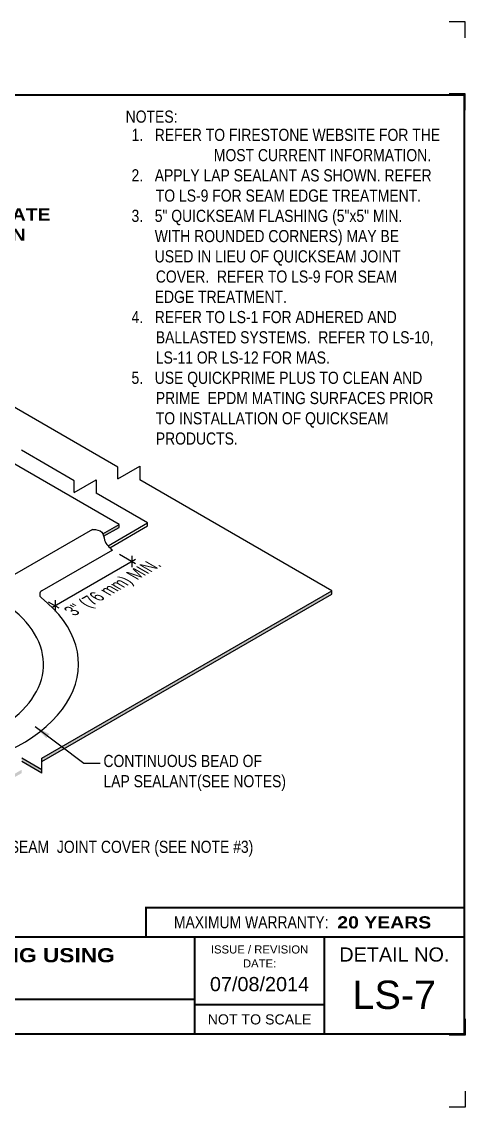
# Model space of a CAD drawing. Header units: inches. Extents: x 165.4 to 185.5, y 113.7 to 130.5.
# Drawn here: x 178.63 to 185.48, y 113.75 to 130.51 of the extents above; entities that cross this region are included whole.
import ezdxf
from ezdxf.enums import TextEntityAlignment as Align

# ---------------------------------------------------------------- set-up
doc = ezdxf.new("R2010")
doc.units = ezdxf.units.IN
doc.header["$MEASUREMENT"] = 0
doc.layers.get('0').update_dxf_attribs({"linetype": 'CONTINUOUS'})
doc.layers.get('DEFPOINTS').update_dxf_attribs({"linetype": 'CONTINUOUS'})
for name, color, linetype in [('FSBP-ANNO-NOTE', 7, 'CONTINUOUS'), ('FSBP-MEMBRANE', 7, 'CONTINUOUS'), ('FSBP-SEALANTS', 1, 'CONTINUOUS'), ('FSBP-TTLB', 7, 'CONTINUOUS'), ('FSBP-TTLB-BORDER', 7, 'CONTINUOUS'), ('FSBP-TTLB-TEXT', 7, 'CONTINUOUS')]:
    doc.layers.add(name, color=color, linetype=linetype)
doc.styles.add('FSBP_ARIAL', font='arial.ttf')
doc.styles.add('FSBP_ARIAL_BOLD', font='')
doc.styles.add('FSBP_ARIAL_NAR', font='ARIALN.TTF')
doc.styles.get('FSBP_ARIAL_BOLD').set_extended_font_data('Arial Black')
doc.dimstyles.new('FSBP-LEADER', dxfattribs={"dimtxt": 0.1875, "dimasz": 0.25, "dimexe": 0.0625, "dimexo": 0.125, "dimgap": 0.125, "dimtad": 0, "dimtih": 1, "dimtoh": 1, "dimdec": 4, "dimzin": 0, "dimdsep": 46, "dimlunit": 4, "dimtxsty": 'FSBP_ARIAL_NAR', "dimcen": 0.09375, "dimclrd": 256, "dimclre": 256, "dimclrt": 256, "dimadec": 0, "dimazin": 0, "dimtfac": 1, "dimtdec": 4, "dimtofl": 0, "dimtmove": 0, "dimatfit": 3, "dimfxl": 1, "dimtolj": 1, "dimtzin": 0, "dimlwd": -1, "dimlwe": -1, "dimarcsym": 0})

# ---------------------------------------------------------------- blocks, each defined once
blk = doc.blocks.new('TTLB-EPDM_2')
at = {"layer": 'DEFPOINTS', "linetype": 'Continuous', "ltscale": 1.75}
for points in [[(20.016, 13.881), (20.016, 14.131), (19.766, 14.131)], [(20.016, -2.381), (20.016, -2.631), (19.766, -2.631)]]:
    blk.add_lwpolyline(points, dxfattribs=at)
at = {"layer": 'DEFPOINTS', "color": 1}
for points in [[(20.016, 12.766), (20.016, 13.016), (19.766, 13.016)], [(20.016, -1.266), (20.016, -1.516), (19.766, -1.516)]]:
    blk.add_lwpolyline(points, dxfattribs=at)
at = {"layer": 'FSBP-TTLB', "const_width": 0.0312}
blk.add_lwpolyline([(15.09, 0), (20, 0), (20, 0.451), (15.09, 0.451)], close=True, dxfattribs=at)
for points in [[(0, 0), (0, -1.5), (20, -1.5), (20, 0), (0, 0)], [(15.84, 0), (15.84, -0.964)], [(17.841, 0), (17.841, -1.5)], [(20, 0), (20, -1.5)], [(4.825, -0.964), (15.84, -0.964)], [(15.84, -0.964), (15.84, -1.5)], [(15.84, -1.049), (17.841, -1.049)]]:
    blk.add_lwpolyline(points, dxfattribs=at)
at = {"layer": 'FSBP-TTLB-BORDER', "const_width": 0.0312}
blk.add_lwpolyline([(20, 0), (20, 13), (0, 13), (0, 0)], dxfattribs=at)
at = {"layer": 'FSBP-TTLB-TEXT', "style": 'FSBP_ARIAL_NAR'}
blk.add_text('MAXIMUM WARRANTY:', height=0.1875, dxfattribs=at).set_placement((17.905, 0.226), align=Align.MIDDLE_RIGHT)
at = {"layer": 'FSBP-TTLB-TEXT', "style": 'FSBP_ARIAL'}
for s, height, p in [('ISSUE / REVISION', 0.125, (16.841, -0.194)), ('DETAIL NO.', 0.2188, (18.921, -0.272)), ('DATE:', 0.125, (16.841, -0.41)), ('NOT TO SCALE', 0.15625, (16.841, -1.274))]:
    blk.add_text(s, height=height, dxfattribs=at).set_placement(p, align=Align.MIDDLE_CENTER)
at = {"layer": 'FSBP-TTLB-TEXT'}
for tag, height, style, p in [('MAXIMUM_WARRANTY', 0.188, 'FSBP_ARIAL_BOLD', (18.04, 0.224)), ('ACCPT_SYSTEMS', 0.219, 'FSBP_ARIAL', (12.494, -1.232))]:
    blk.add_attdef(tag, text='', height=height, dxfattribs=dict(at, style=style)).set_placement(p, align=Align.MIDDLE_LEFT)
for tag, height, style, p in [('DETAIL_DESCP_LINE_1', 0.219, 'FSBP_ARIAL_BOLD', (10.331, -0.283)), ('DETAIL_DESCP_LINE_2', 0.219, 'FSBP_ARIAL_BOLD', (10.331, -0.681)), ('ISSUE_REV_DATE', 0.219, 'FSBP_ARIAL', (16.841, -0.728)), ('DETAIL_NUMBER', 0.438, 'FSBP_ARIAL', (18.919, -0.893))]:
    blk.add_attdef(tag, text='', height=height, dxfattribs=dict(at, style=style)).set_placement(p, align=Align.MIDDLE_CENTER)

msp = doc.modelspace()

# ---------------------------------------------------------------- hatches: boundary and pattern name
at = {"layer": 'FSBP-MEMBRANE'}
h = msp.add_hatch(color=256, dxfattribs=at)
edge = h.paths.add_edge_path()
edge.add_line((180.135, 122.701), (180.135, 122.746))
edge.add_line((180.135, 122.746), (179.886, 122.602))
edge.add_spline(control_points=[(179.886, 122.602), (179.891, 122.59), (179.895, 122.577), (179.898, 122.564)], knot_values=[0.182762, 0.182762, 0.182762, 0.182762, 0.222487, 0.222487, 0.222487, 0.222487], degree=3, periodic=0)
edge.add_line((179.898, 122.564), (180.135, 122.701))
h = msp.add_hatch(color=256, dxfattribs=at)
h.paths.add_polyline_path([(183.42, 121.671), (183.42, 121.723), (178.942, 119.137), (178.942, 119.085)])
h.paths.add_polyline_path([(178.942, 118.907), (178.942, 118.959), (178.634, 119.137), (178.634, 119.085)])
h.paths.add_polyline_path([(178.634, 118.907), (178.634, 118.959), (174.441, 116.538), (174.441, 116.486)])

# ---------------------------------------------------------------- linework, layer by layer
at = {"layer": 'FSBP-ANNO-NOTE'}
for p, q in [((180.392, 122.203), (179.1, 121.458)), ((180.141, 122.286), (180.392, 122.141)), ((180.338, 122.084), (180.338, 122.261)), ((179.043, 121.553), (179.209, 121.458)), ((179.155, 121.4), (179.155, 121.577))]:
    msp.add_line(p, q, dxfattribs=at)
at = {"layer": 'FSBP-MEMBRANE'}
for p, q in [((180.116, 123.631), (177.15, 125.343)), ((180.135, 122.746), (177.886, 124.044)), ((179.445, 123.422), (178.629, 123.894)), ((180.116, 123.448), (180.454, 123.644)), ((180.116, 123.448), (180.116, 123.631)), ((180.454, 123.644), (180.454, 123.435)), ((179.445, 123.24), (179.784, 123.435)), ((179.445, 123.24), (179.445, 123.422)), ((179.784, 123.435), (179.784, 123.227)), ((183.42, 121.723), (180.454, 123.435)), ((180.577, 122.769), (179.784, 123.227)), ((179.886, 122.602), (180.135, 122.746)), ((179.898, 122.564), (180.135, 122.701)), ((179.966, 122.416), (180.577, 122.769)), ((179.993, 122.386), (180.577, 122.724)), ((180.135, 122.701), (180.135, 122.746)), ((180.577, 122.724), (180.577, 122.769)), ((178.942, 119.137), (183.42, 121.723)), ((183.42, 121.671), (183.42, 121.723)), ((178.942, 119.085), (183.42, 121.671)), ((178.942, 118.959), (178.634, 119.137)), ((178.942, 118.907), (178.634, 119.085)), ((178.942, 118.907), (178.942, 119.137))]:
    msp.add_line(p, q, dxfattribs=at)
at = {"layer": 'FSBP-SEALANTS'}
for p, q in [((179.728, 122.67), (178.523, 121.974)), ((180.033, 122.349), (178.942, 121.719))]:
    msp.add_line(p, q, dxfattribs=at)
msp.add_arc((178.973, 121.665), 0.0625, 120, 231.4356, dxfattribs=at)
for major_axis, start_param, end_param in [((-2.494, 0), 1.959619, 7.650963), ((-3.035, 0), 1.930038, 3.768348)]:
    msp.add_ellipse((176.476, 120.588), major_axis=major_axis, ratio=0.57735, start_param=start_param, end_param=end_param, dxfattribs=at)
msp.add_spline([(179.728, 122.67), (179.871, 122.628), (179.913, 122.504), (180.033, 122.349)], degree=3, dxfattribs=at)

# ---------------------------------------------------------------- block references
at = {"ltscale": 1.75}
ref = msp.add_blockref('TTLB-EPDM_2', (165.463, 116.378), dxfattribs=at)
ref.add_attrib('DETAIL_DESCP_LINE_1', 'LAP SPLICE AT CURB OR WALL FLASHING USING', dxfattribs={"layer": 'FSBP-TTLB-TEXT', "height": 0.21875, "style": 'FSBP_ARIAL_BOLD'}).set_placement((175.794, 116.095), align=Align.MIDDLE_CENTER)
ref.add_attrib('ISSUE_REV_DATE', '07/08/2014', dxfattribs={"layer": 'FSBP-TTLB-TEXT', "height": 0.2188, "style": 'FSBP_ARIAL'}).set_placement((182.303, 115.649), align=Align.MIDDLE_CENTER)
ref.add_attrib('DETAIL_NUMBER', 'LS-7', dxfattribs={"layer": 'FSBP-TTLB-TEXT', "height": 0.4375, "style": 'FSBP_ARIAL'}).set_placement((184.382, 115.484), align=Align.MIDDLE_CENTER)
ref.add_attrib('MAXIMUM_WARRANTY', '20 YEARS', dxfattribs={"layer": 'FSBP-TTLB-TEXT', "height": 0.1875, "style": 'FSBP_ARIAL_BOLD'}).set_placement((183.503, 116.602), align=Align.MIDDLE_LEFT)

# ---------------------------------------------------------------- texts
at = {"layer": 'FSBP-ANNO-NOTE', "style": 'FSBP_ARIAL_NAR'}
for s, p in [('NOTES:', (180.238, 129.043)), ('QUICKSEAM  JOINT COVER (SEE NOTE #3)', (177.768, 117.769))]:
    msp.add_text(s, height=0.1875, dxfattribs=at).set_placement(p, align=Align.MIDDLE_LEFT)
at = {"layer": 'FSBP-ANNO-NOTE', "style": 'FSBP_ARIAL_NAR', "oblique": 330}
msp.add_text('3" (76 mm) MIN.', height=0.1875, rotation=30, dxfattribs=at).set_placement((180.091, 121.78), align=Align.MIDDLE)
at = {"layer": 'FSBP-ANNO-NOTE', "char_height": 0.1875, "attachment_point": 1}
for s, width, gutter_width, heights, insert, style in [('\\pi-0.375,l0.375,t0.1875,0.375;1.   REFER TO FIRESTONE WEBSITE FOR THE                MOST CURRENT INFORMATION.\\P\\pt0.375;2.   APPLY LAP SEALANT AS SHOWN. REFER TO LS-9 FOR SEAM EDGE TREATMENT.\\P3.   5" QUICKSEAM FLASHING (5"x5" MIN.\\P      WITH ROUNDED CORNERS) MAY BE \\P      USED IN LIEU OF QUICKSEAM JOINT COVER.  REFER TO LS-9 FOR SEAM \\P      EDGE TREATMENT.\\P4.   REFER TO LS-1 FOR ADHERED AND BALLASTED SYSTEMS.  REFER TO LS-10, LS-11 OR LS-12 FOR MAS.\\P5.   USE QUICKPRIME PLUS TO CLEAN AND PRIME  EPDM MATING SURFACES PRIOR TO INSTALLATION OF QUICKSEAM PRODUCTS.', 4.7924, 23.081, [5.023], (180.328, 128.855), 'FSBP_ARIAL_NAR'), ('USE APPROPRIATE BASE TIE-IN DETAIL', 2.78873, 5, [0], (176.913, 127.939), 'FSBP_ARIAL_BOLD'), ('CONTINUOUS BEAD OF LAP SEALANT(SEE NOTES)', 2.86372, 5, [0.573], (179.895, 119.188), 'FSBP_ARIAL_NAR')]:
    msp.add_mtext_dynamic_manual_height_columns(s, width=width, gutter_width=gutter_width, heights=heights, dxfattribs=dict(at, insert=insert, style=style))

# ---------------------------------------------------------------- leaders
at = {"layer": 'FSBP-ANNO-NOTE'}
msp.add_leader([(178.839, 119.628), (179.594, 119.059), (179.844, 119.059)], dimstyle='FSBP-LEADER', dxfattribs=at)

doc.saveas('drawing.dxf')
